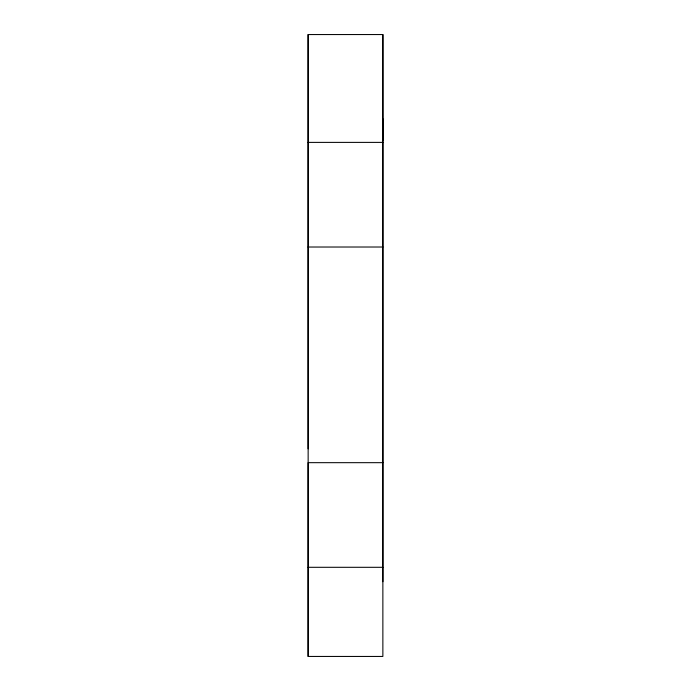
<?xml version="1.0" encoding="UTF-8"?>
<svg xmlns="http://www.w3.org/2000/svg" width="691" height="691" viewBox="0 0 691 691"><rect width="100%" height="100%" fill="white"/><g stroke="black" fill="none" stroke-linecap="round" stroke-linejoin="round"><path stroke-width="1.04" d="M308.134 448.848L308.134 34.559L382.874 34.55L382.866 656.45L308.143 656.441L308.126 462.676L382.866 462.676M382.874 581.71L382.866 34.559M308.134 142.389L382.866 142.389M308.126 247.015L382.866 247.015M308.126 567.302L382.866 567.311M382.874 118.887L382.874 140.238M308.143 34.55L308.143 656.441"/></g></svg>
